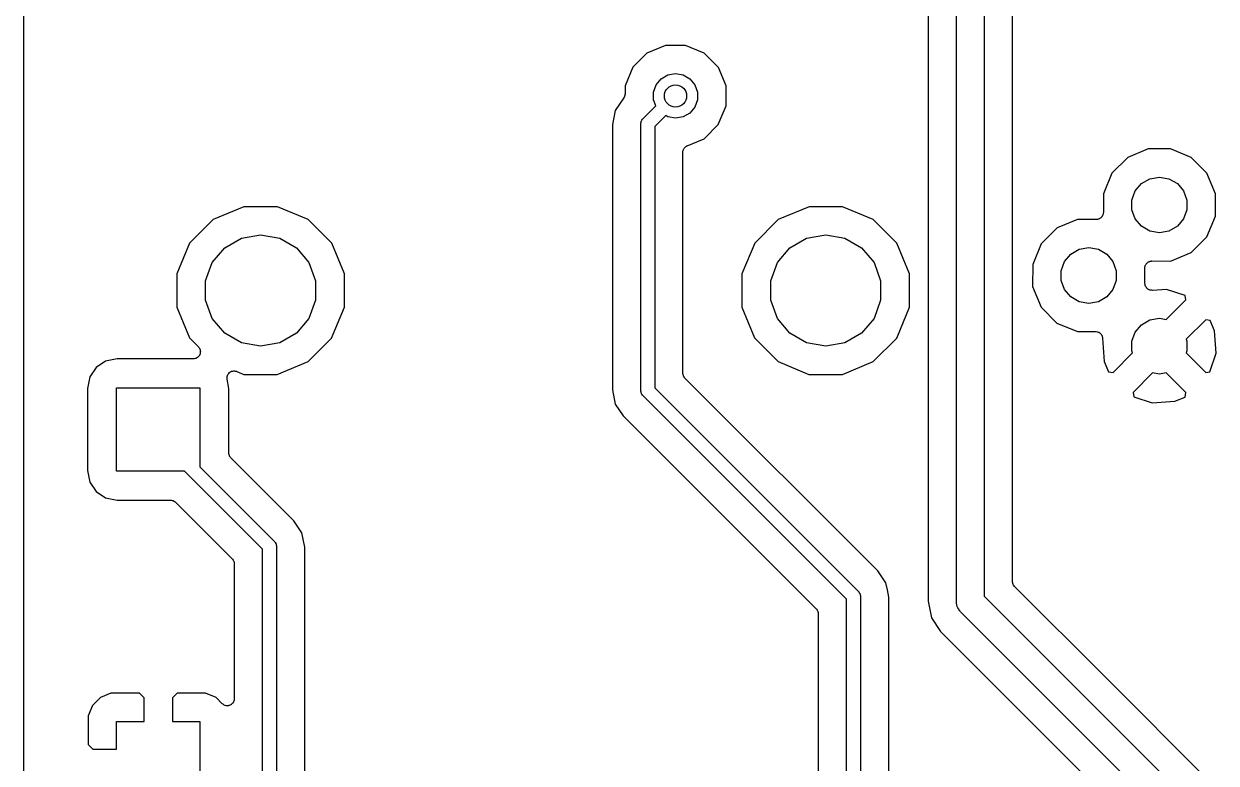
# Model space of a CAD drawing. Extents: x 150.6 to 199.4, y -149.4 to -50.6.
# Drawn here: x 150.58 to 172.02, y -129.5 to -116.2 of the extents above; entities that cross this region are included whole.
import ezdxf

# ---------------------------------------------------------------- set-up
doc = ezdxf.new("R2010")
doc.units = 0
doc.header["$MEASUREMENT"] = 0
doc.layers.add('BLACK', color=7, linetype='CONTINUOUS')

msp = doc.modelspace()

# ---------------------------------------------------------------- linework, layer by layer
at = {"layer": 'Black'}
for p, q in [((150.583, -146.296), (150.583, -53.7032)), ((167.85, -89.14), (167.85, -126.496)), ((168.358, -126.233), (168.358, -89.1525)), ((167.35, -126.6), (167.35, -89.2436)), ((166.842, -96.4731), (166.842, -126.587)), ((162.12, -116.592), (161.786, -116.73)), ((162.481, -116.592), (162.12, -116.592)), ((162.815, -116.731), (162.481, -116.592)), ((161.786, -116.73), (161.531, -116.985)), ((163.07, -116.986), (162.815, -116.731)), ((161.531, -116.985), (161.392, -117.319)), ((163.208, -117.32), (163.07, -116.986)), ((161.952, -117.299), (162.042, -117.192)), ((162.042, -117.192), (162.163, -117.123)), ((162.163, -117.123), (162.3, -117.098)), ((162.3, -117.098), (162.437, -117.123)), ((162.437, -117.123), (162.558, -117.192)), ((162.558, -117.192), (162.648, -117.299)), ((161.392, -117.471), (161.387, -117.487)), ((161.392, -117.46), (161.391, -117.466)), ((161.391, -117.466), (161.392, -117.471)), ((161.392, -117.319), (161.392, -117.46)), ((161.905, -117.43), (161.952, -117.299)), ((161.905, -117.57), (161.905, -117.43)), ((162.648, -117.299), (162.695, -117.43)), ((162.695, -117.43), (162.695, -117.57)), ((163.208, -117.681), (163.208, -117.32)), ((161.368, -117.533), (161.217, -117.759)), ((161.371, -117.527), (161.368, -117.533)), ((161.38, -117.514), (161.371, -117.527)), ((161.382, -117.508), (161.38, -117.514)), ((161.384, -117.504), (161.382, -117.508)), ((161.387, -117.487), (161.384, -117.504)), ((161.712, -117.912), (161.944, -117.679)), ((161.944, -117.679), (161.905, -117.57)), ((162.695, -117.57), (162.648, -117.701)), ((163.069, -118.015), (163.208, -117.681)), ((161.217, -117.759), (161.167, -118.013)), ((162.123, -117.854), (161.925, -118.052)), ((162.163, -117.877), (162.123, -117.854)), ((162.3, -117.902), (162.163, -117.877)), ((162.437, -117.877), (162.3, -117.902)), ((162.558, -117.808), (162.437, -117.877)), ((162.648, -117.701), (162.558, -117.808)), ((161.167, -118.013), (161.167, -122.787)), ((161.675, -117.989), (161.68, -117.973)), ((161.676, -117.995), (161.675, -117.989)), ((161.675, -118), (161.676, -117.995)), ((161.675, -122.8), (161.675, -118)), ((161.68, -117.973), (161.683, -117.957)), ((161.683, -117.957), (161.685, -117.952)), ((161.685, -117.952), (161.687, -117.947)), ((161.687, -117.947), (161.696, -117.934)), ((161.696, -117.934), (161.704, -117.92)), ((161.704, -117.92), (161.708, -117.916)), ((161.708, -117.916), (161.712, -117.912)), ((161.925, -118.052), (161.925, -122.748)), ((162.814, -118.27), (163.069, -118.015)), ((162.512, -118.395), (162.814, -118.27)), ((162.433, -118.512), (162.434, -118.504)), ((162.433, -122.485), (162.433, -118.512)), ((162.434, -118.496), (162.438, -118.483)), ((162.434, -118.504), (162.434, -118.496)), ((162.438, -118.483), (162.441, -118.469)), ((162.441, -118.469), (162.445, -118.462)), ((162.445, -118.462), (162.447, -118.454)), ((162.447, -118.454), (162.456, -118.443)), ((162.456, -118.443), (162.463, -118.431)), ((162.463, -118.431), (162.469, -118.425)), ((162.469, -118.425), (162.474, -118.419)), ((162.474, -118.419), (162.486, -118.411)), ((162.486, -118.411), (162.496, -118.402)), ((162.496, -118.402), (162.504, -118.4)), ((162.504, -118.4), (162.512, -118.395)), ((170.8, -118.451), (170.43, -118.605)), ((171.201, -118.452), (170.8, -118.451)), ((171.572, -118.606), (171.201, -118.452)), ((170.43, -118.605), (170.146, -118.888)), ((171.855, -118.89), (171.572, -118.606)), ((170.146, -118.888), (169.992, -119.259)), ((170.828, -118.988), (171, -118.958)), ((171, -118.958), (171.172, -118.988)), ((172.009, -119.26), (171.855, -118.89)), ((170.565, -119.209), (170.677, -119.075)), ((170.677, -119.075), (170.828, -118.988)), ((171.172, -118.988), (171.323, -119.075)), ((171.323, -119.075), (171.435, -119.209)), ((169.992, -119.259), (169.992, -119.595)), ((170.505, -119.373), (170.565, -119.209)), ((170.505, -119.547), (170.505, -119.373)), ((171.435, -119.209), (171.495, -119.373)), ((171.495, -119.373), (171.495, -119.547)), ((172.008, -119.661), (172.009, -119.26)), ((154.541, -119.492), (153.987, -119.721)), ((155.141, -119.493), (154.541, -119.492)), ((155.695, -119.723), (155.141, -119.493)), ((164.701, -119.492), (164.147, -119.721)), ((165.301, -119.493), (164.701, -119.492)), ((165.855, -119.723), (165.301, -119.493)), ((169.99, -119.617), (169.986, -119.627)), ((169.992, -119.595), (169.99, -119.606)), ((169.99, -119.606), (169.99, -119.617)), ((170.565, -119.711), (170.505, -119.547)), ((171.495, -119.547), (171.435, -119.711)), ((153.987, -119.721), (153.563, -120.145)), ((156.119, -120.147), (155.695, -119.723)), ((164.147, -119.721), (163.723, -120.145)), ((166.279, -120.147), (165.855, -119.723)), ((169.53, -119.721), (169.16, -119.875)), ((169.864, -119.722), (169.53, -119.721)), ((169.875, -119.72), (169.864, -119.722)), ((169.886, -119.72), (169.875, -119.72)), ((169.897, -119.716), (169.886, -119.72)), ((169.908, -119.714), (169.897, -119.716)), ((169.917, -119.709), (169.908, -119.714)), ((169.928, -119.705), (169.917, -119.709)), ((169.936, -119.698), (169.928, -119.705)), ((169.946, -119.692), (169.936, -119.698)), ((169.953, -119.684), (169.946, -119.692)), ((169.962, -119.676), (169.953, -119.684)), ((169.967, -119.667), (169.962, -119.676)), ((169.974, -119.658), (169.967, -119.667)), ((169.978, -119.648), (169.974, -119.658)), ((169.984, -119.638), (169.978, -119.648)), ((169.986, -119.627), (169.984, -119.638)), ((170.677, -119.845), (170.565, -119.711)), ((171.435, -119.711), (171.323, -119.845)), ((171.854, -120.032), (172.008, -119.661)), ((154.497, -120.057), (154.84, -119.997)), ((154.84, -119.997), (155.183, -120.057)), ((164.657, -120.057), (165, -119.997)), ((165, -119.997), (165.343, -120.057)), ((169.16, -119.875), (168.876, -120.158)), ((170.828, -119.932), (170.677, -119.845)), ((171, -119.962), (170.828, -119.932)), ((171.172, -119.932), (171, -119.962)), ((171.323, -119.845), (171.172, -119.932)), ((171.57, -120.315), (171.854, -120.032)), ((153.563, -120.145), (153.333, -120.699)), ((153.971, -120.498), (154.195, -120.231)), ((154.195, -120.231), (154.497, -120.057)), ((155.183, -120.057), (155.485, -120.231)), ((155.485, -120.231), (155.709, -120.498)), ((156.348, -120.701), (156.119, -120.147)), ((163.723, -120.145), (163.493, -120.699)), ((164.131, -120.498), (164.355, -120.231)), ((164.355, -120.231), (164.657, -120.057)), ((165.343, -120.057), (165.645, -120.231)), ((165.645, -120.231), (165.869, -120.498)), ((166.508, -120.701), (166.279, -120.147)), ((168.876, -120.158), (168.722, -120.529)), ((169.407, -120.345), (169.558, -120.258)), ((169.558, -120.258), (169.73, -120.228)), ((169.73, -120.228), (169.902, -120.258)), ((169.902, -120.258), (170.053, -120.345)), ((169.295, -120.479), (169.407, -120.345)), ((170.053, -120.345), (170.165, -120.479)), ((170.822, -120.476), (170.833, -120.474)), ((170.833, -120.474), (170.844, -120.47)), ((170.844, -120.47), (170.855, -120.47)), ((170.855, -120.47), (170.866, -120.468)), ((170.866, -120.468), (171.2, -120.469)), ((171.2, -120.469), (171.57, -120.315)), ((153.852, -120.826), (153.971, -120.498)), ((155.709, -120.498), (155.828, -120.826)), ((164.012, -120.826), (164.131, -120.498)), ((165.869, -120.498), (165.988, -120.826)), ((168.722, -120.529), (168.721, -120.93)), ((169.235, -120.643), (169.295, -120.479)), ((169.235, -120.817), (169.235, -120.643)), ((170.165, -120.479), (170.225, -120.643)), ((170.225, -120.643), (170.225, -120.817)), ((170.738, -120.595), (170.74, -120.584)), ((170.738, -120.871), (170.738, -120.595)), ((170.74, -120.573), (170.744, -120.563)), ((170.74, -120.584), (170.74, -120.573)), ((170.744, -120.563), (170.746, -120.552)), ((170.746, -120.552), (170.752, -120.542)), ((170.752, -120.542), (170.756, -120.532)), ((170.756, -120.532), (170.763, -120.523)), ((170.763, -120.523), (170.768, -120.514)), ((170.768, -120.514), (170.777, -120.506)), ((170.777, -120.506), (170.784, -120.498)), ((170.784, -120.498), (170.794, -120.492)), ((170.794, -120.492), (170.802, -120.485)), ((170.802, -120.485), (170.813, -120.481)), ((170.813, -120.481), (170.822, -120.476)), ((153.333, -120.699), (153.332, -121.299)), ((153.852, -121.174), (153.852, -120.826)), ((155.828, -120.826), (155.828, -121.174)), ((156.347, -121.301), (156.348, -120.701)), ((163.493, -120.699), (163.492, -121.299)), ((164.012, -121.174), (164.012, -120.826)), ((165.988, -120.826), (165.988, -121.174)), ((166.507, -121.301), (166.508, -120.701)), ((169.295, -120.981), (169.235, -120.817)), ((170.225, -120.817), (170.165, -120.981)), ((170.741, -120.887), (170.738, -120.871)), ((170.742, -120.902), (170.741, -120.887)), ((170.745, -120.908), (170.742, -120.902)), ((168.721, -120.93), (168.875, -121.3)), ((169.407, -121.115), (169.295, -120.981)), ((169.558, -121.202), (169.407, -121.115)), ((170.053, -121.115), (169.902, -121.202)), ((170.165, -120.981), (170.053, -121.115)), ((170.746, -120.915), (170.745, -120.908)), ((170.754, -120.928), (170.746, -120.915)), ((170.76, -120.942), (170.754, -120.928)), ((170.765, -120.947), (170.76, -120.942)), ((170.768, -120.953), (170.765, -120.947)), ((170.78, -120.963), (170.768, -120.953)), ((170.791, -120.974), (170.78, -120.963)), ((170.797, -120.977), (170.791, -120.974)), ((170.802, -120.981), (170.797, -120.977)), ((170.816, -120.987), (170.802, -120.981)), ((170.83, -120.993), (170.816, -120.987)), ((170.837, -120.994), (170.83, -120.993)), ((170.843, -120.996), (170.837, -120.994)), ((170.859, -120.996), (170.843, -120.996)), ((170.874, -120.998), (170.859, -120.996)), ((171.129, -120.98), (170.874, -120.998)), ((171.461, -121.091), (171.129, -120.98)), ((171.474, -121.166), (171.461, -121.091)), ((153.332, -121.299), (153.561, -121.853)), ((153.971, -121.502), (153.852, -121.174)), ((155.828, -121.174), (155.709, -121.502)), ((156.117, -121.855), (156.347, -121.301)), ((163.492, -121.299), (163.721, -121.853)), ((164.131, -121.502), (164.012, -121.174)), ((165.988, -121.174), (165.869, -121.502)), ((166.277, -121.855), (166.507, -121.301)), ((168.875, -121.3), (169.158, -121.584)), ((169.73, -121.232), (169.558, -121.202)), ((169.902, -121.202), (169.73, -121.232)), ((171.122, -121.519), (171.407, -121.234)), ((171.407, -121.234), (171.474, -121.166)), ((171.407, -121.234), (171.407, -121.234)), ((154.195, -121.769), (153.971, -121.502)), ((155.709, -121.502), (155.485, -121.769)), ((164.355, -121.769), (164.131, -121.502)), ((165.869, -121.502), (165.645, -121.769)), ((170.677, -121.615), (170.828, -121.528)), ((170.828, -121.528), (171, -121.498)), ((171, -121.498), (171.122, -121.519)), ((171.834, -121.526), (171.482, -121.877)), ((171.915, -121.54), (171.834, -121.526)), ((171.991, -121.724), (171.915, -121.54)), ((169.158, -121.584), (169.529, -121.738)), ((169.529, -121.738), (169.852, -121.738)), ((169.852, -121.738), (169.859, -121.74)), ((169.859, -121.74), (169.865, -121.739)), ((169.865, -121.739), (169.88, -121.743)), ((169.88, -121.743), (169.896, -121.746)), ((169.896, -121.746), (169.902, -121.749)), ((169.902, -121.749), (169.908, -121.751)), ((169.908, -121.751), (169.92, -121.76)), ((169.92, -121.76), (169.934, -121.768)), ((170.505, -121.913), (170.565, -121.749)), ((170.565, -121.749), (170.677, -121.615)), ((172.02, -122.129), (171.991, -121.724)), ((153.561, -121.853), (153.721, -122.013)), ((154.497, -121.943), (154.195, -121.769)), ((154.84, -122.003), (154.497, -121.943)), ((155.183, -121.943), (154.84, -122.003)), ((155.485, -121.769), (155.183, -121.943)), ((155.693, -122.279), (156.117, -121.855)), ((163.721, -121.853), (164.145, -122.277)), ((164.657, -121.943), (164.355, -121.769)), ((165, -122.003), (164.657, -121.943)), ((165.343, -121.943), (165, -122.003)), ((165.645, -121.769), (165.343, -121.943)), ((165.853, -122.279), (166.277, -121.855)), ((169.934, -121.768), (169.938, -121.773)), ((169.938, -121.773), (169.944, -121.777)), ((169.944, -121.777), (169.952, -121.79)), ((169.952, -121.79), (169.962, -121.802)), ((169.962, -121.802), (169.965, -121.808)), ((169.965, -121.808), (169.968, -121.814)), ((169.968, -121.814), (169.972, -121.829)), ((169.972, -121.829), (169.977, -121.844)), ((169.977, -121.844), (169.977, -121.85)), ((169.977, -121.85), (169.979, -121.857)), ((169.979, -121.857), (170.009, -122.276)), ((170.505, -122.087), (170.505, -121.913)), ((171.482, -121.877), (171.495, -121.913)), ((171.495, -121.913), (171.495, -122.087)), ((153.723, -122.187), (153.713, -122.2)), ((153.721, -122.013), (153.73, -122.026)), ((153.735, -122.175), (153.723, -122.187)), ((153.73, -122.026), (153.741, -122.039)), ((153.737, -122.17), (153.735, -122.175)), ((153.741, -122.166), (153.737, -122.17)), ((153.741, -122.039), (153.743, -122.044)), ((153.747, -122.151), (153.741, -122.166)), ((153.743, -122.044), (153.746, -122.049)), ((153.746, -122.049), (153.751, -122.065)), ((153.754, -122.136), (153.747, -122.151)), ((153.751, -122.065), (153.756, -122.081)), ((153.756, -122.125), (153.754, -122.13)), ((153.754, -122.13), (153.754, -122.136)), ((153.756, -122.081), (153.756, -122.086)), ((153.756, -122.086), (153.758, -122.092)), ((153.758, -122.092), (153.756, -122.108)), ((153.756, -122.108), (153.756, -122.125)), ((170.166, -122.474), (170.518, -122.123)), ((170.518, -122.123), (170.505, -122.087)), ((171.495, -122.087), (171.482, -122.123)), ((171.482, -122.123), (171.834, -122.474)), ((171.909, -122.461), (172.02, -122.129)), ((151.884, -122.384), (151.771, -122.552)), ((152.052, -122.271), (151.884, -122.384)), ((152.263, -122.23), (152.052, -122.271)), ((153.631, -122.23), (152.263, -122.23)), ((153.647, -122.227), (153.631, -122.23)), ((153.664, -122.225), (153.647, -122.227)), ((153.669, -122.223), (153.664, -122.225)), ((153.675, -122.222), (153.669, -122.223)), ((153.689, -122.214), (153.675, -122.222)), ((153.704, -122.207), (153.689, -122.214)), ((153.708, -122.203), (153.704, -122.207)), ((153.713, -122.2), (153.708, -122.203)), ((155.139, -122.508), (155.693, -122.279)), ((164.145, -122.277), (164.699, -122.507)), ((165.299, -122.508), (165.853, -122.279)), ((170.009, -122.276), (170.085, -122.46)), ((151.771, -122.552), (151.73, -122.763)), ((154.236, -122.552), (154.238, -122.548)), ((154.237, -122.57), (154.236, -122.552)), ((154.236, -122.588), (154.237, -122.57)), ((154.237, -122.592), (154.236, -122.588)), ((154.237, -122.596), (154.237, -122.592)), ((154.27, -122.763), (154.237, -122.596)), ((154.238, -122.544), (154.245, -122.527)), ((154.238, -122.548), (154.238, -122.544)), ((154.245, -122.527), (154.251, -122.51)), ((154.251, -122.51), (154.253, -122.507)), ((154.253, -122.507), (154.255, -122.503)), ((154.255, -122.503), (154.267, -122.49)), ((154.267, -122.49), (154.278, -122.476)), ((154.278, -122.476), (154.282, -122.474)), ((154.282, -122.474), (154.285, -122.47)), ((154.285, -122.47), (154.301, -122.462)), ((154.301, -122.462), (154.316, -122.453)), ((154.316, -122.453), (154.32, -122.452)), ((154.32, -122.452), (154.324, -122.45)), ((154.324, -122.45), (154.342, -122.448)), ((154.342, -122.448), (154.359, -122.444)), ((154.359, -122.444), (154.363, -122.445)), ((154.363, -122.445), (154.368, -122.444)), ((154.368, -122.444), (154.385, -122.448)), ((154.385, -122.448), (154.403, -122.451)), ((154.403, -122.451), (154.406, -122.453)), ((154.406, -122.453), (154.411, -122.454)), ((154.411, -122.454), (154.539, -122.507)), ((154.539, -122.507), (155.139, -122.508)), ((162.434, -122.491), (162.433, -122.485)), ((162.433, -122.496), (162.434, -122.491)), ((162.438, -122.512), (162.433, -122.496)), ((162.441, -122.529), (162.438, -122.512)), ((162.443, -122.533), (162.441, -122.529)), ((162.445, -122.539), (162.443, -122.533)), ((162.454, -122.552), (162.445, -122.539)), ((162.463, -122.567), (162.454, -122.552)), ((162.467, -122.57), (162.463, -122.567)), ((162.47, -122.575), (162.467, -122.57)), ((165.939, -126.044), (162.47, -122.575)), ((164.699, -122.507), (165.299, -122.508)), ((170.085, -122.46), (170.166, -122.474)), ((170.878, -122.481), (170.526, -122.834)), ((171, -122.502), (170.878, -122.481)), ((171.122, -122.481), (171, -122.502)), ((171.474, -122.834), (171.122, -122.481)), ((171.834, -122.474), (171.909, -122.461)), ((151.73, -122.763), (151.73, -124.237)), ((152.25, -124.25), (152.25, -122.75)), ((152.25, -122.75), (153.75, -122.75)), ((153.75, -122.75), (153.75, -124.173)), ((154.27, -123.923), (154.27, -122.763)), ((161.167, -122.787), (161.217, -123.041)), ((161.676, -122.805), (161.675, -122.8)), ((161.675, -122.811), (161.676, -122.805)), ((161.68, -122.827), (161.675, -122.811)), ((161.683, -122.843), (161.68, -122.827)), ((161.925, -122.748), (165.588, -126.412)), ((170.526, -122.834), (170.539, -122.909)), ((171.46, -122.915), (171.474, -122.834)), ((161.217, -123.041), (161.361, -123.256)), ((161.685, -122.848), (161.683, -122.843)), ((161.687, -122.853), (161.685, -122.848)), ((161.696, -122.866), (161.687, -122.853)), ((161.704, -122.88), (161.696, -122.866)), ((161.708, -122.884), (161.704, -122.88)), ((161.712, -122.888), (161.708, -122.884)), ((165.375, -126.552), (161.712, -122.888)), ((170.539, -122.909), (170.871, -123.02)), ((170.871, -123.02), (171.276, -122.991)), ((171.276, -122.991), (171.46, -122.915)), ((161.361, -123.256), (164.83, -126.725)), ((154.271, -123.928), (154.27, -123.923)), ((154.271, -123.934), (154.271, -123.928)), ((154.275, -123.95), (154.271, -123.934)), ((154.278, -123.966), (154.275, -123.95)), ((154.281, -123.971), (154.278, -123.966)), ((154.282, -123.976), (154.281, -123.971)), ((154.292, -123.99), (154.282, -123.976)), ((154.3, -124.004), (154.292, -123.99)), ((154.304, -124.008), (154.3, -124.004)), ((154.308, -124.012), (154.304, -124.008)), ((155.439, -125.144), (154.308, -124.012)), ((151.73, -124.237), (151.771, -124.448)), ((153.473, -124.25), (152.25, -124.25)), ((154.875, -125.652), (153.473, -124.25)), ((153.75, -124.173), (155.088, -125.512)), ((151.771, -124.448), (151.884, -124.616)), ((151.884, -124.616), (152.052, -124.729)), ((152.052, -124.729), (152.263, -124.77)), ((152.263, -124.77), (153.223, -124.77)), ((153.223, -124.77), (153.228, -124.771)), ((153.228, -124.771), (153.234, -124.771)), ((153.234, -124.771), (153.25, -124.775)), ((153.25, -124.775), (153.266, -124.778)), ((153.266, -124.778), (153.271, -124.781)), ((153.271, -124.781), (153.276, -124.782)), ((153.276, -124.782), (153.29, -124.792)), ((153.29, -124.792), (153.304, -124.8)), ((153.304, -124.8), (153.308, -124.804)), ((153.308, -124.804), (153.312, -124.808)), ((153.312, -124.808), (154.33, -125.825)), ((155.583, -125.359), (155.439, -125.144)), ((155.633, -125.613), (155.583, -125.359)), ((155.088, -125.512), (155.092, -125.516)), ((155.092, -125.516), (155.096, -125.52)), ((155.096, -125.52), (155.104, -125.534)), ((155.104, -125.534), (155.113, -125.547)), ((155.113, -125.547), (155.115, -125.552)), ((155.115, -125.552), (155.117, -125.557)), ((155.117, -125.557), (155.12, -125.573)), ((155.12, -125.573), (155.125, -125.589)), ((155.125, -125.589), (155.124, -125.595)), ((155.124, -125.595), (155.125, -125.6)), ((155.125, -125.6), (155.125, -136.5)), ((155.633, -136.487), (155.633, -125.613)), ((154.33, -125.825), (154.333, -125.83)), ((154.333, -125.83), (154.337, -125.833)), ((154.337, -125.833), (154.346, -125.848)), ((154.875, -136.438), (154.875, -125.652)), ((154.346, -125.848), (154.355, -125.861)), ((154.355, -125.861), (154.357, -125.867)), ((154.357, -125.867), (154.359, -125.871)), ((154.359, -125.871), (154.362, -125.888)), ((154.362, -125.888), (154.367, -125.904)), ((154.367, -125.904), (154.366, -125.909)), ((154.366, -125.909), (154.367, -125.915)), ((154.367, -125.915), (154.367, -128.342)), ((166.083, -126.259), (165.939, -126.044)), ((166.108, -126.385), (166.083, -126.259)), ((168.359, -126.239), (168.358, -126.233)), ((168.358, -126.244), (168.359, -126.239)), ((168.363, -126.261), (168.358, -126.244)), ((168.366, -126.277), (168.363, -126.261)), ((165.588, -126.412), (165.592, -126.416)), ((165.592, -126.416), (165.596, -126.42)), ((165.596, -126.42), (165.604, -126.434)), ((165.604, -126.434), (165.613, -126.447)), ((165.613, -126.447), (165.615, -126.452)), ((165.615, -126.452), (165.617, -126.457)), ((165.617, -126.457), (165.62, -126.473)), ((165.62, -126.473), (165.625, -126.489)), ((166.133, -126.513), (166.108, -126.385)), ((166.108, -126.385), (166.108, -126.385)), ((168.368, -126.282), (168.366, -126.277)), ((168.37, -126.287), (168.368, -126.282)), ((168.379, -126.301), (168.37, -126.287)), ((168.388, -126.315), (168.379, -126.301)), ((168.392, -126.319), (168.388, -126.315)), ((168.395, -126.323), (168.392, -126.319)), ((170.028, -127.956), (168.395, -126.323)), ((165.375, -136.1), (165.375, -126.552)), ((165.625, -126.489), (165.624, -126.495)), ((165.624, -126.495), (165.625, -126.5)), ((165.625, -126.5), (165.625, -136.048)), ((166.133, -129.917), (166.133, -126.513)), ((166.842, -126.587), (166.878, -126.766)), ((167.352, -126.611), (167.35, -126.6)), ((167.351, -126.622), (167.352, -126.611)), ((167.359, -126.653), (167.351, -126.622)), ((167.365, -126.686), (167.359, -126.653)), ((167.371, -126.695), (167.365, -126.686)), ((167.85, -126.496), (171.527, -130.173)), ((164.83, -126.725), (164.833, -126.73)), ((164.833, -126.73), (164.837, -126.733)), ((164.837, -126.733), (164.846, -126.748)), ((164.846, -126.748), (164.855, -126.761)), ((164.855, -126.761), (164.857, -126.767)), ((164.857, -126.767), (164.859, -126.771)), ((164.859, -126.771), (164.862, -126.788)), ((164.862, -126.788), (164.867, -126.804)), ((164.867, -126.804), (164.866, -126.809)), ((164.866, -126.809), (164.867, -126.815)), ((164.867, -126.815), (164.867, -129.917)), ((166.878, -126.766), (166.902, -126.889)), ((166.902, -126.889), (167.064, -127.132)), ((167.373, -126.706), (167.371, -126.695)), ((167.392, -126.732), (167.373, -126.706)), ((167.408, -126.761), (167.392, -126.732)), ((167.417, -126.768), (167.408, -126.761)), ((167.423, -126.777), (167.417, -126.768)), ((171.129, -130.482), (167.423, -126.777)), ((167.064, -127.132), (167.073, -127.145)), ((167.073, -127.145), (169.717, -129.789)), ((171.877, -129.805), (170.028, -127.956)), ((170.028, -127.956), (170.028, -127.956)), ((151.962, -128.319), (151.819, -128.462)), ((152.149, -128.242), (151.962, -128.319)), ((152.662, -128.242), (152.149, -128.242)), ((152.746, -128.326), (152.662, -128.242)), ((152.746, -128.75), (152.746, -128.326)), ((153.338, -128.242), (153.254, -128.326)), ((153.254, -128.326), (153.254, -128.75)), ((153.851, -128.242), (153.338, -128.242)), ((154.038, -128.319), (153.851, -128.242)), ((154.15, -128.432), (154.038, -128.319)), ((154.351, -128.4), (154.344, -128.415)), ((154.359, -128.385), (154.351, -128.4)), ((154.36, -128.38), (154.359, -128.385)), ((154.363, -128.375), (154.36, -128.38)), ((154.364, -128.358), (154.363, -128.375)), ((154.367, -128.342), (154.364, -128.358)), ((151.819, -128.462), (151.742, -128.649)), ((154.164, -128.441), (154.15, -128.432)), ((154.177, -128.452), (154.164, -128.441)), ((154.182, -128.454), (154.177, -128.452)), ((154.186, -128.457), (154.182, -128.454)), ((154.202, -128.461), (154.186, -128.457)), ((154.218, -128.467), (154.202, -128.461)), ((154.224, -128.467), (154.218, -128.467)), ((154.229, -128.468), (154.224, -128.467)), ((154.245, -128.467), (154.229, -128.468)), ((154.262, -128.467), (154.245, -128.467)), ((154.267, -128.465), (154.262, -128.467)), ((154.273, -128.465), (154.267, -128.465)), ((154.288, -128.458), (154.273, -128.465)), ((154.303, -128.452), (154.288, -128.458)), ((154.308, -128.448), (154.303, -128.452)), ((154.313, -128.446), (154.308, -128.448)), ((154.325, -128.434), (154.313, -128.446)), ((154.337, -128.424), (154.325, -128.434)), ((154.34, -128.419), (154.337, -128.424)), ((154.344, -128.415), (154.34, -128.419)), ((151.742, -128.649), (151.742, -129.162)), ((152.25, -129.246), (152.25, -128.75)), ((152.25, -128.75), (152.746, -128.75)), ((153.254, -128.75), (153.75, -128.75)), ((153.75, -128.75), (153.75, -130.25)), ((151.742, -129.162), (151.826, -129.246)), ((151.826, -129.246), (152.25, -129.246))]:
    msp.add_line(p, q, dxfattribs=at)
msp.add_circle((162.3, -117.5), 0.2, dxfattribs=at)

doc.saveas('drawing.dxf')
